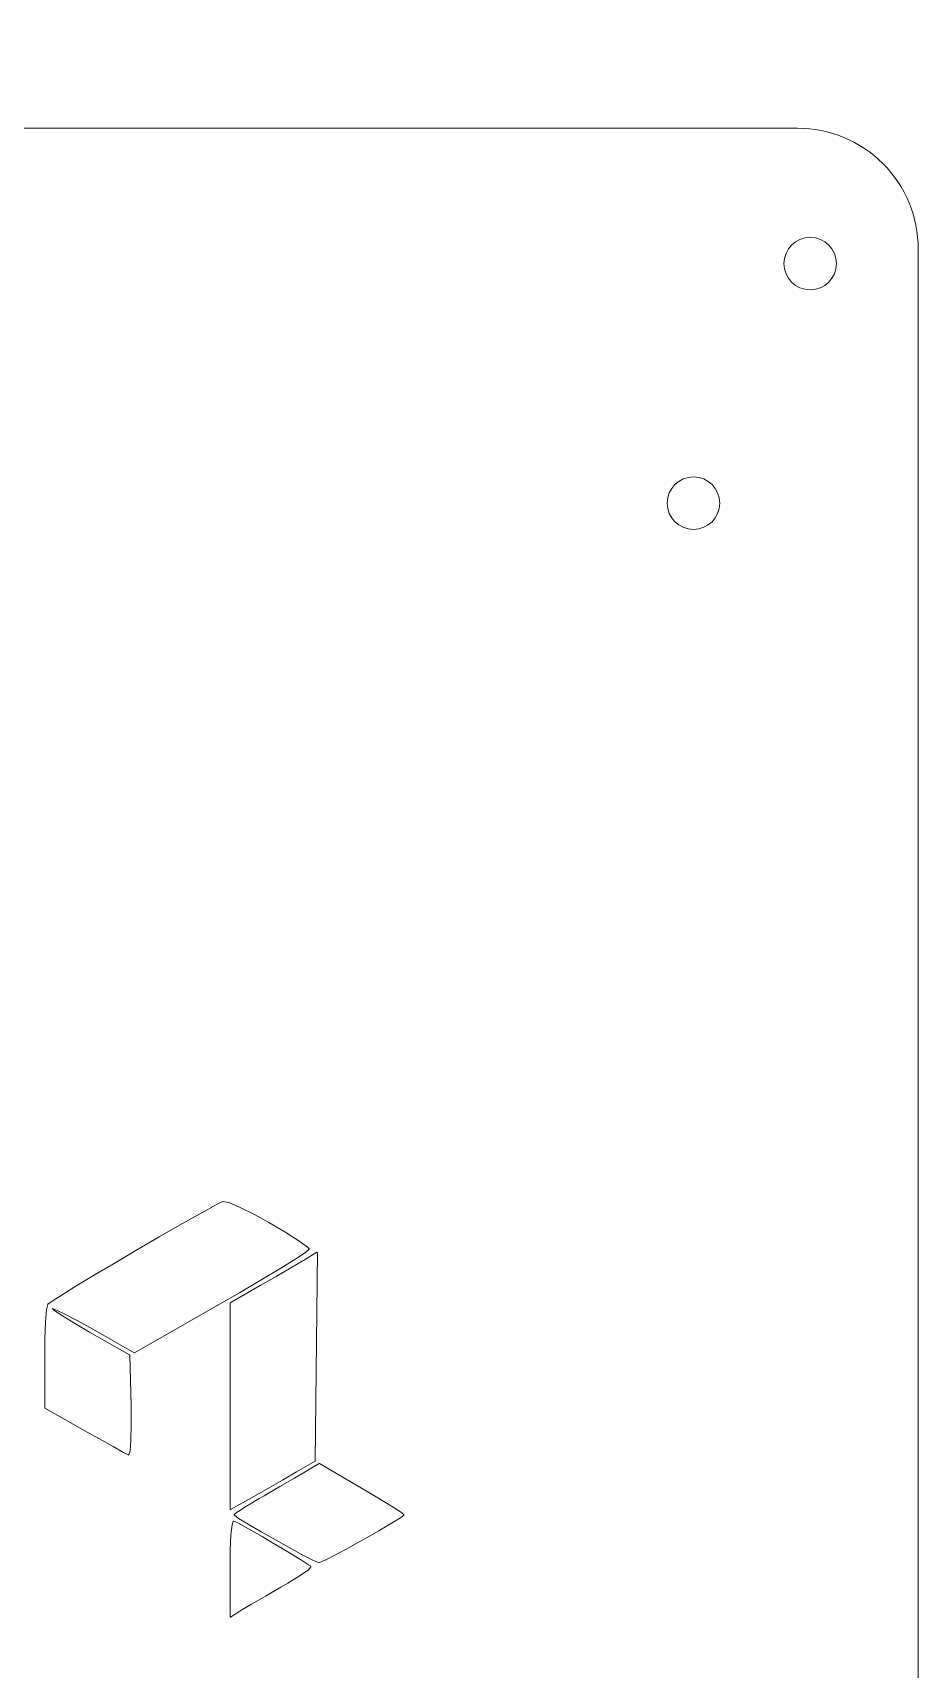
# Model space of a CAD drawing. Header units: millimetres. Extents: x -5 to 795, y -5 to 389.
# Drawn here: x 158.8 to 210.1, y 89.9 to 184.8 of the extents above; entities that cross this region are included whole.
import ezdxf

# ---------------------------------------------------------------- set-up
doc = ezdxf.new("R2010")
doc.units = ezdxf.units.MM
doc.header["$MEASUREMENT"] = 0
doc.layers.add('Cutting lines', color=5, linetype='Continuous', lineweight=0)
doc.layers.add('Line engraving', color=1, linetype='Continuous', lineweight=0)

msp = doc.modelspace()

# ---------------------------------------------------------------- linework, layer by layer
at = {"layer": 'Cutting lines', "lineweight": 0}
msp.add_lwpolyline([(34.132, 213.646, -0.414191), (43.434, 217.032), (123.002, 179.937, 0.109498), (125.96, 179.281), (203.093, 179.281, -0.414214), (210.093, 172.281), (210.093, 37.951, -0.414214), (203.093, 30.951), (201.035, 30.951), (165.334, 30.951), (95.455, 30.951), (59.546, 30.952), (56.006, 30.952, -0.414214), (49.006, 37.952), (49.006, 126.74, 0.291482), (44.964, 133.084), (11.554, 148.662, -0.414222), (8.168, 157.965)], format="xyb", close=True, dxfattribs=at)
for centre in [(203.829, 171.43), (197.063, 157.539)]:
    msp.add_circle(centre, 1.52, dxfattribs=at)
at = {"layer": 'Line engraving', "linetype": 'Continuous'}
for p, q in [((169.124, 116.7), (169.653, 116.977)), ((169.653, 116.978), (169.784, 117.037)), ((169.653, 116.977), (169.653, 116.978)), ((169.653, 116.978), (169.653, 116.978)), ((169.784, 117.037), (169.788, 117.038)), ((169.788, 117.038), (169.788, 117.039)), ((169.788, 117.039), (169.792, 117.039)), ((169.792, 117.039), (169.792, 117.039)), ((169.792, 117.039), (169.797, 117.039)), ((169.797, 117.039), (169.797, 117.039)), ((169.797, 117.039), (170.118, 116.972)), ((170.118, 116.972), (170.122, 116.972)), ((170.122, 116.972), (170.122, 116.971)), ((170.122, 116.971), (170.757, 116.704)), ((167.275, 115.66), (168.307, 116.246)), ((168.307, 116.246), (169.124, 116.699)), ((168.307, 116.246), (168.307, 116.246)), ((168.307, 116.246), (168.307, 116.246)), ((169.124, 116.699), (169.124, 116.7)), ((169.124, 116.7), (169.124, 116.7)), ((170.757, 116.704), (170.757, 116.704)), ((170.757, 116.704), (170.757, 116.704)), ((170.757, 116.704), (171.612, 116.28)), ((171.612, 116.28), (171.612, 116.279)), ((171.612, 116.279), (171.612, 116.279)), ((171.612, 116.279), (172.441, 115.824)), ((172.441, 115.824), (172.441, 115.823)), ((172.441, 115.823), (172.441, 115.823)), ((172.441, 115.823), (173.372, 115.275)), ((164.841, 114.25), (166.098, 114.98)), ((166.098, 114.98), (167.275, 115.66)), ((166.098, 114.98), (166.098, 114.98)), ((166.098, 114.98), (166.098, 114.98)), ((167.275, 115.66), (167.275, 115.66)), ((167.275, 115.66), (167.275, 115.66)), ((173.372, 115.275), (173.372, 115.275)), ((173.372, 115.275), (173.372, 115.275)), ((173.372, 115.275), (174.125, 114.798)), ((163.585, 113.508), (164.841, 114.25)), ((164.841, 114.25), (164.841, 114.25)), ((164.841, 114.25), (164.841, 114.25)), ((174.574, 114.084), (174.015, 113.714)), ((174.125, 114.798), (174.13, 114.798)), ((174.13, 114.798), (174.13, 114.798)), ((174.13, 114.798), (174.62, 114.448)), ((174.455, 113.624), (175.234, 114.092)), ((174.773, 114.256), (174.574, 114.085)), ((174.574, 114.085), (174.574, 114.085)), ((174.574, 114.085), (174.574, 114.084)), ((174.62, 114.448), (174.625, 114.446)), ((174.625, 114.446), (174.625, 114.446)), ((174.625, 114.446), (174.777, 114.286)), ((174.777, 114.258), (174.773, 114.256)), ((174.777, 114.286), (174.777, 114.284)), ((174.777, 114.284), (174.777, 114.283)), ((174.777, 114.283), (174.777, 114.281)), ((174.777, 114.281), (174.781, 114.281)), ((174.781, 114.264), (174.777, 114.261)), ((174.777, 114.261), (174.777, 114.261)), ((174.777, 114.261), (174.777, 114.259)), ((174.777, 114.259), (174.777, 114.258)), ((174.781, 114.281), (174.781, 114.278)), ((174.781, 114.278), (174.781, 114.276)), ((174.781, 114.276), (174.781, 114.275)), ((174.781, 114.275), (174.781, 114.273)), ((174.781, 114.273), (174.781, 114.271)), ((174.781, 114.271), (174.781, 114.269)), ((174.781, 114.269), (174.781, 114.267)), ((174.781, 114.267), (174.781, 114.266)), ((174.781, 114.266), (174.781, 114.264)), ((175.268, 114.074), (175.141, 102.001)), ((175.234, 114.092), (175.238, 114.094)), ((175.234, 114.092), (175.234, 114.092)), ((175.234, 114.092), (175.234, 114.092)), ((175.238, 114.094), (175.243, 114.095)), ((175.243, 114.095), (175.243, 114.095)), ((175.243, 114.095), (175.243, 114.095)), ((175.243, 114.095), (175.247, 114.095)), ((175.247, 114.095), (175.251, 114.095)), ((175.251, 114.095), (175.251, 114.095)), ((175.251, 114.095), (175.251, 114.095)), ((175.251, 114.095), (175.255, 114.094)), ((175.255, 114.094), (175.255, 114.093)), ((175.255, 114.093), (175.255, 114.092)), ((175.255, 114.092), (175.255, 114.092)), ((175.255, 114.092), (175.259, 114.09)), ((175.259, 114.09), (175.264, 114.088)), ((175.264, 114.088), (175.264, 114.088)), ((175.264, 114.088), (175.264, 114.088)), ((175.264, 114.088), (175.264, 114.085)), ((175.264, 114.085), (175.268, 114.082)), ((175.268, 114.082), (175.268, 114.081)), ((175.268, 114.081), (175.268, 114.081)), ((175.268, 114.081), (175.268, 114.078)), ((175.268, 114.078), (175.268, 114.074)), ((175.268, 114.074), (175.268, 114.074)), ((175.268, 114.074), (175.268, 114.074)), ((162.387, 112.798), (163.585, 113.508)), ((163.585, 113.508), (163.585, 113.508)), ((163.585, 113.508), (163.585, 113.508)), ((173.152, 113.177), (172.043, 112.512)), ((172.864, 112.692), (173.728, 113.196)), ((174.015, 113.713), (173.152, 113.178)), ((173.152, 113.178), (173.152, 113.178)), ((173.152, 113.178), (173.152, 113.177)), ((173.728, 113.196), (174.371, 113.575)), ((173.728, 113.196), (173.728, 113.196)), ((174.015, 113.714), (174.015, 113.714)), ((174.015, 113.714), (174.015, 113.713)), ((174.371, 113.575), (174.455, 113.624)), ((174.371, 113.575), (174.371, 113.575)), ((174.455, 113.624), (174.455, 113.624)), ((160.466, 111.634), (161.325, 112.16)), ((161.325, 112.16), (162.387, 112.798)), ((161.325, 112.16), (161.325, 112.16)), ((161.325, 112.16), (161.325, 112.16)), ((162.387, 112.798), (162.387, 112.798)), ((162.387, 112.798), (162.387, 112.798)), ((170.211, 111.161), (171.942, 112.158)), ((172.043, 112.512), (170.744, 111.75)), ((171.942, 112.158), (172.864, 112.692)), ((171.942, 112.158), (171.942, 112.158)), ((172.043, 112.512), (172.043, 112.512)), ((172.043, 112.512), (172.043, 112.512)), ((159.569, 110.752), (159.637, 111.074)), ((159.637, 111.078), (159.641, 111.081)), ((159.637, 111.075), (159.637, 111.078)), ((159.637, 111.074), (159.637, 111.075)), ((159.637, 111.075), (159.637, 111.075)), ((159.641, 111.084), (159.645, 111.087)), ((159.641, 111.082), (159.641, 111.084)), ((159.641, 111.081), (159.641, 111.082)), ((159.641, 111.082), (159.641, 111.082)), ((159.645, 111.087), (159.882, 111.262)), ((159.645, 111.087), (159.645, 111.087)), ((159.645, 111.087), (159.645, 111.087)), ((159.882, 111.263), (160.466, 111.634)), ((159.882, 111.262), (159.882, 111.263)), ((159.882, 111.263), (159.882, 111.263)), ((160.466, 111.634), (160.466, 111.634)), ((160.466, 111.634), (160.466, 111.634)), ((169.72, 111.159), (164.668, 108.269)), ((170.744, 111.75), (169.72, 111.159)), ((169.72, 111.159), (169.72, 111.159)), ((169.72, 111.159), (169.72, 111.159)), ((170.203, 111.152), (170.207, 111.156)), ((170.203, 111.15), (170.203, 111.152)), ((170.203, 111.146), (170.203, 111.15)), ((170.203, 111.15), (170.203, 111.15)), ((170.203, 111.15), (170.203, 111.15)), ((170.203, 111.143), (170.203, 111.146)), ((170.203, 99.186), (170.203, 111.143)), ((170.207, 111.157), (170.211, 111.16)), ((170.207, 111.156), (170.207, 111.157)), ((170.207, 111.156), (170.207, 111.156)), ((170.211, 111.16), (170.211, 111.161)), ((170.744, 111.75), (170.744, 111.75)), ((170.744, 111.75), (170.744, 111.75)), ((159.51, 110.05), (159.569, 110.749)), ((159.569, 110.751), (159.569, 110.752)), ((159.569, 110.749), (159.569, 110.751)), ((160.013, 110.797), (159.899, 110.831)), ((159.899, 110.831), (159.992, 110.743)), ((159.992, 110.743), (160.483, 110.414)), ((160.551, 110.544), (160.013, 110.797)), ((160.483, 110.414), (161.232, 109.952)), ((161.334, 110.134), (160.551, 110.544)), ((162.277, 109.611), (161.334, 110.134)), ((159.472, 109.078), (159.51, 110.049)), ((159.51, 110.049), (159.51, 110.05)), ((159.51, 110.049), (159.51, 110.049)), ((161.232, 109.952), (162.061, 109.468)), ((162.061, 109.468), (164.38, 108.138)), ((164.647, 108.269), (162.277, 109.611)), ((159.455, 107.94), (159.472, 109.078)), ((159.472, 109.078), (159.472, 109.078)), ((159.472, 109.078), (159.472, 109.078)), ((164.651, 108.268), (164.647, 108.269)), ((164.655, 108.267), (164.651, 108.268)), ((164.66, 108.267), (164.655, 108.267)), ((164.655, 108.267), (164.655, 108.267)), ((164.655, 108.267), (164.655, 108.267)), ((164.664, 108.268), (164.66, 108.267)), ((164.66, 108.267), (164.66, 108.267)), ((164.66, 108.267), (164.66, 108.267)), ((164.66, 108.267), (164.66, 108.267)), ((164.668, 108.269), (164.664, 108.268)), ((159.455, 107.939), (159.455, 107.94)), ((159.455, 107.94), (159.455, 107.94)), ((159.455, 105.073), (159.455, 107.939)), ((164.38, 108.138), (164.384, 108.136)), ((164.384, 108.136), (164.384, 108.133)), ((164.384, 108.133), (164.384, 108.133)), ((164.384, 108.133), (164.389, 108.133)), ((164.389, 108.133), (164.389, 108.13)), ((164.389, 108.13), (164.389, 108.127)), ((164.389, 108.127), (164.389, 108.127)), ((164.389, 108.127), (164.389, 108.127)), ((164.389, 108.127), (164.393, 108.123)), ((164.393, 108.123), (164.393, 108.12)), ((164.393, 108.12), (164.461, 105.201)), ((159.455, 105.069), (159.455, 105.073)), ((159.455, 105.073), (159.455, 105.073)), ((159.455, 105.073), (159.455, 105.073)), ((159.455, 105.066), (159.455, 105.069)), ((159.455, 105.063), (159.455, 105.066)), ((159.455, 105.066), (159.455, 105.066)), ((159.455, 105.066), (159.455, 105.066)), ((159.459, 105.06), (159.455, 105.063)), ((159.459, 105.058), (159.459, 105.06)), ((159.459, 105.06), (159.459, 105.06)), ((159.459, 105.06), (159.459, 105.06)), ((159.463, 105.055), (159.459, 105.058)), ((161.778, 103.741), (159.463, 105.055)), ((159.463, 105.055), (159.463, 105.055)), ((159.463, 105.055), (159.463, 105.055)), ((164.461, 105.201), (164.461, 105.201)), ((164.461, 105.201), (164.461, 105.201)), ((164.461, 105.201), (164.469, 104.093)), ((162.59, 103.284), (161.778, 103.741)), ((161.778, 103.741), (161.778, 103.741)), ((161.778, 103.741), (161.778, 103.741)), ((164.469, 104.092), (164.448, 103.191)), ((164.469, 104.093), (164.469, 104.093)), ((164.469, 104.093), (164.469, 104.092)), ((163.415, 102.82), (162.59, 103.284)), ((162.59, 103.284), (162.59, 103.284)), ((162.59, 103.284), (162.59, 103.284)), ((163.42, 102.82), (163.415, 102.82)), ((163.415, 102.82), (163.415, 102.82)), ((164.016, 102.49), (163.42, 102.82)), ((164.401, 102.58), (164.329, 102.356)), ((164.448, 103.191), (164.401, 102.584)), ((164.401, 102.584), (164.401, 102.582)), ((164.401, 102.582), (164.401, 102.58)), ((164.448, 103.191), (164.448, 103.191)), ((164.448, 103.191), (164.448, 103.191)), ((164.296, 102.345), (164.016, 102.49)), ((164.016, 102.49), (164.016, 102.49)), ((164.016, 102.49), (164.016, 102.49)), ((164.3, 102.344), (164.296, 102.345)), ((164.3, 102.343), (164.3, 102.344)), ((164.308, 102.342), (164.3, 102.343)), ((164.308, 102.342), (164.308, 102.342)), ((164.313, 102.342), (164.308, 102.342)), ((164.308, 102.342), (164.308, 102.342)), ((164.317, 102.342), (164.313, 102.342)), ((164.321, 102.344), (164.317, 102.343)), ((164.317, 102.343), (164.317, 102.342)), ((164.317, 102.342), (164.317, 102.342)), ((164.317, 102.342), (164.317, 102.342)), ((164.325, 102.347), (164.321, 102.345)), ((164.321, 102.345), (164.321, 102.345)), ((164.321, 102.345), (164.321, 102.344)), ((164.329, 102.349), (164.325, 102.349)), ((164.325, 102.349), (164.325, 102.347)), ((164.329, 102.356), (164.329, 102.356)), ((164.329, 102.356), (164.329, 102.355)), ((164.329, 102.355), (164.329, 102.352)), ((164.329, 102.352), (164.329, 102.35)), ((164.329, 102.35), (164.329, 102.349)), ((175.128, 101.983), (174.053, 101.357)), ((174.642, 101.41), (175.365, 101.844)), ((175.132, 101.985), (175.128, 101.983)), ((175.137, 101.988), (175.132, 101.988)), ((175.132, 101.988), (175.132, 101.985)), ((175.141, 101.998), (175.137, 101.994)), ((175.137, 101.994), (175.137, 101.994)), ((175.137, 101.994), (175.137, 101.994)), ((175.137, 101.994), (175.137, 101.991)), ((175.137, 101.991), (175.137, 101.988)), ((175.137, 101.988), (175.137, 101.988)), ((175.141, 102.001), (175.141, 101.998)), ((175.365, 101.845), (175.369, 101.846)), ((175.365, 101.844), (175.365, 101.845)), ((175.365, 101.845), (175.365, 101.845)), ((175.369, 101.846), (175.374, 101.847)), ((175.374, 101.847), (175.374, 101.847)), ((175.374, 101.847), (175.374, 101.847)), ((175.374, 101.847), (175.378, 101.847)), ((175.378, 101.847), (175.382, 101.847)), ((175.382, 101.847), (175.382, 101.847)), ((175.382, 101.847), (175.382, 101.847)), ((175.382, 101.847), (175.382, 101.846)), ((175.382, 101.846), (175.386, 101.845)), ((175.386, 101.845), (175.386, 101.845)), ((175.386, 101.845), (175.386, 101.845)), ((175.386, 101.845), (177.828, 100.417)), ((173.237, 100.883), (172.259, 100.322)), ((173.093, 100.505), (173.939, 100.997)), ((174.053, 101.357), (173.237, 100.883)), ((173.237, 100.883), (173.237, 100.883)), ((173.237, 100.883), (173.237, 100.883)), ((173.939, 100.997), (174.557, 101.36)), ((174.053, 101.357), (174.053, 101.357)), ((174.053, 101.357), (174.053, 101.357)), ((174.557, 101.36), (174.642, 101.41)), ((171.608, 99.949), (170.232, 99.168)), ((171.155, 99.366), (171.887, 99.807)), ((172.259, 100.322), (171.608, 99.949)), ((171.608, 99.949), (171.608, 99.949)), ((171.608, 99.949), (171.608, 99.949)), ((171.887, 99.807), (172.183, 99.978)), ((171.887, 99.807), (171.887, 99.807)), ((171.887, 99.807), (171.887, 99.807)), ((172.183, 99.978), (173.093, 100.505)), ((172.183, 99.978), (172.183, 99.978)), ((172.183, 99.978), (172.183, 99.978)), ((172.259, 100.322), (172.259, 100.322)), ((172.259, 100.322), (172.259, 100.322)), ((173.093, 100.505), (173.093, 100.505)), ((177.828, 100.417), (177.828, 100.417)), ((177.828, 100.417), (177.828, 100.417)), ((177.828, 100.417), (178.776, 99.854)), ((178.776, 99.854), (178.776, 99.854)), ((178.776, 99.854), (178.776, 99.853)), ((178.776, 99.853), (179.554, 99.377)), ((170.203, 99.183), (170.203, 99.186)), ((170.203, 99.18), (170.203, 99.183)), ((170.203, 99.179), (170.203, 99.18)), ((170.203, 99.176), (170.203, 99.179)), ((170.203, 99.179), (170.203, 99.179)), ((170.207, 99.173), (170.203, 99.176)), ((170.207, 99.17), (170.207, 99.173)), ((170.207, 99.173), (170.207, 99.173)), ((170.207, 99.173), (170.207, 99.173)), ((170.211, 99.168), (170.207, 99.17)), ((170.215, 99.167), (170.211, 99.168)), ((170.211, 99.168), (170.211, 99.168)), ((170.211, 99.168), (170.211, 99.168)), ((170.22, 99.166), (170.215, 99.167)), ((170.224, 99.166), (170.22, 99.166)), ((170.22, 99.166), (170.22, 99.166)), ((170.22, 99.166), (170.22, 99.166)), ((170.228, 99.167), (170.224, 99.166)), ((170.224, 99.166), (170.224, 99.166)), ((170.224, 99.166), (170.224, 99.166)), ((170.224, 99.166), (170.224, 99.166)), ((170.232, 99.168), (170.228, 99.167)), ((170.44, 98.872), (170.444, 98.875)), ((170.44, 98.87), (170.44, 98.872)), ((170.44, 98.872), (170.44, 98.872)), ((170.44, 98.868), (170.44, 98.87)), ((170.44, 98.865), (170.44, 98.868)), ((170.44, 98.864), (170.44, 98.865)), ((170.44, 98.863), (170.44, 98.864)), ((170.44, 98.861), (170.44, 98.863)), ((170.44, 98.858), (170.44, 98.861)), ((170.444, 98.849), (170.44, 98.858)), ((170.444, 98.881), (170.448, 98.883)), ((170.444, 98.879), (170.444, 98.881)), ((170.444, 98.878), (170.444, 98.879)), ((170.444, 98.877), (170.444, 98.878)), ((170.444, 98.875), (170.444, 98.877)), ((170.448, 98.848), (170.444, 98.849)), ((170.448, 98.883), (170.639, 99.037)), ((170.448, 98.846), (170.448, 98.848)), ((170.448, 98.844), (170.448, 98.846)), ((170.448, 98.843), (170.448, 98.844)), ((170.452, 98.842), (170.448, 98.843)), ((170.452, 98.841), (170.452, 98.842)), ((170.694, 98.661), (170.452, 98.841)), ((170.639, 99.037), (170.643, 99.038)), ((170.639, 99.037), (170.639, 99.037)), ((170.643, 99.038), (171.155, 99.366)), ((171.155, 99.366), (171.155, 99.366)), ((171.155, 99.366), (171.155, 99.366)), ((179.554, 99.377), (179.554, 99.377)), ((179.554, 99.377), (179.554, 99.377)), ((179.554, 99.377), (180.075, 99.039)), ((180.075, 99.039), (180.075, 99.038)), ((180.075, 99.038), (180.079, 99.037)), ((180.265, 98.855), (180.075, 98.7)), ((180.079, 99.037), (180.265, 98.888)), ((180.265, 98.888), (180.265, 98.888)), ((180.265, 98.888), (180.27, 98.887)), ((180.27, 98.855), (180.265, 98.855)), ((180.265, 98.855), (180.265, 98.855)), ((180.27, 98.887), (180.27, 98.885)), ((180.27, 98.885), (180.274, 98.883)), ((180.274, 98.861), (180.27, 98.858)), ((180.27, 98.858), (180.27, 98.855)), ((180.274, 98.883), (180.274, 98.882)), ((180.274, 98.882), (180.274, 98.882)), ((180.274, 98.882), (180.274, 98.879)), ((180.274, 98.879), (180.274, 98.876)), ((180.274, 98.876), (180.274, 98.875)), ((180.274, 98.875), (180.274, 98.874)), ((180.274, 98.874), (180.274, 98.872)), ((180.274, 98.872), (180.274, 98.868)), ((180.274, 98.868), (180.274, 98.868)), ((180.274, 98.868), (180.274, 98.867)), ((180.274, 98.867), (180.274, 98.864)), ((180.274, 98.864), (180.274, 98.861)), ((180.274, 98.861), (180.274, 98.861)), ((180.274, 98.861), (180.274, 98.861)), ((170.254, 97.7), (170.313, 98.288)), ((170.313, 98.292), (170.381, 98.492)), ((170.313, 98.29), (170.313, 98.292)), ((170.313, 98.288), (170.313, 98.29)), ((170.381, 98.492), (170.385, 98.494)), ((170.385, 98.498), (170.389, 98.5)), ((170.385, 98.497), (170.385, 98.498)), ((170.385, 98.498), (170.385, 98.498)), ((170.385, 98.494), (170.385, 98.497)), ((170.389, 98.503), (170.393, 98.504)), ((170.389, 98.5), (170.389, 98.503)), ((170.389, 98.503), (170.389, 98.503)), ((170.389, 98.503), (170.389, 98.503)), ((170.393, 98.504), (170.397, 98.505)), ((170.397, 98.505), (170.397, 98.506)), ((170.397, 98.506), (170.402, 98.506)), ((170.397, 98.505), (170.397, 98.505)), ((170.402, 98.506), (170.402, 98.506)), ((170.402, 98.506), (170.402, 98.506)), ((170.402, 98.506), (170.406, 98.506)), ((170.406, 98.506), (170.406, 98.505)), ((170.406, 98.505), (170.41, 98.504)), ((170.41, 98.504), (170.681, 98.381)), ((170.681, 98.381), (170.681, 98.381)), ((170.681, 98.381), (170.681, 98.38)), ((170.681, 98.38), (171.261, 98.063)), ((170.698, 98.66), (170.694, 98.661)), ((170.694, 98.661), (170.694, 98.661)), ((171.244, 98.321), (170.698, 98.66)), ((171.248, 98.321), (171.244, 98.321)), ((172.001, 97.878), (171.248, 98.321)), ((171.248, 98.321), (171.248, 98.321)), ((171.261, 98.063), (171.261, 98.063)), ((171.261, 98.063), (171.265, 98.063)), ((171.265, 98.063), (172.06, 97.606)), ((172.864, 97.388), (172.001, 97.878)), ((172.001, 97.878), (172.001, 97.878)), ((172.001, 97.878), (172.001, 97.878)), ((178.822, 97.941), (177.968, 97.454)), ((179.554, 98.375), (178.822, 97.941)), ((178.822, 97.941), (178.822, 97.941)), ((178.822, 97.941), (178.822, 97.941)), ((180.071, 98.698), (179.554, 98.376)), ((179.554, 98.376), (179.554, 98.375)), ((179.554, 98.375), (179.554, 98.375)), ((180.075, 98.7), (180.071, 98.699)), ((180.071, 98.699), (180.071, 98.698)), ((170.203, 95.731), (170.215, 96.816)), ((170.215, 96.817), (170.254, 97.699)), ((170.215, 96.816), (170.215, 96.817)), ((170.215, 96.816), (170.215, 96.816)), ((170.254, 97.699), (170.254, 97.7)), ((170.254, 97.699), (170.254, 97.699)), ((172.06, 97.606), (172.06, 97.606)), ((172.06, 97.606), (172.06, 97.606)), ((172.06, 97.606), (172.67, 97.25)), ((172.67, 97.25), (172.67, 97.249)), ((172.67, 97.249), (172.67, 97.249)), ((172.67, 97.249), (173.554, 96.718)), ((173.732, 96.909), (172.864, 97.388)), ((172.864, 97.388), (172.864, 97.388)), ((172.864, 97.388), (172.864, 97.388)), ((174.502, 96.496), (173.732, 96.909)), ((173.732, 96.909), (173.732, 96.909)), ((173.732, 96.909), (173.732, 96.909)), ((177.096, 96.969), (176.305, 96.544)), ((177.968, 97.454), (177.096, 96.969)), ((177.096, 96.969), (177.096, 96.969)), ((177.096, 96.969), (177.096, 96.969)), ((177.968, 97.454), (177.968, 97.454)), ((177.968, 97.454), (177.968, 97.454)), ((173.554, 96.718), (173.554, 96.718)), ((173.554, 96.718), (173.554, 96.717)), ((173.554, 96.717), (174.278, 96.272)), ((174.278, 96.272), (174.278, 96.272)), ((174.278, 96.272), (174.282, 96.272)), ((174.282, 96.272), (174.747, 95.972)), ((175.073, 96.207), (174.502, 96.496)), ((174.502, 96.496), (174.502, 96.496)), ((174.502, 96.496), (174.502, 96.496)), ((174.747, 95.972), (174.752, 95.971)), ((174.752, 95.971), (174.752, 95.971)), ((174.752, 95.971), (174.874, 95.88)), ((174.874, 95.88), (174.879, 95.878)), ((174.879, 95.878), (174.879, 95.876)), ((174.879, 95.876), (174.879, 95.876)), ((174.879, 95.876), (174.879, 95.874)), ((174.879, 95.874), (174.883, 95.872)), ((174.883, 95.872), (174.883, 95.87)), ((174.883, 95.87), (174.883, 95.869)), ((174.883, 95.869), (174.883, 95.868)), ((174.883, 95.868), (174.883, 95.865)), ((174.883, 95.865), (174.883, 95.863)), ((174.883, 95.863), (174.883, 95.862)), ((174.883, 95.862), (174.883, 95.86)), ((174.883, 95.86), (174.883, 95.858)), ((175.077, 96.206), (175.073, 96.207)), ((175.073, 96.207), (175.073, 96.207)), ((175.348, 96.097), (175.077, 96.206)), ((175.353, 96.096), (175.348, 96.097)), ((175.357, 96.096), (175.353, 96.096)), ((175.353, 96.096), (175.353, 96.096)), ((175.361, 96.096), (175.357, 96.096)), ((175.357, 96.096), (175.357, 96.095)), ((175.357, 96.095), (175.357, 96.096)), ((175.374, 96.097), (175.361, 96.096)), ((175.378, 96.098), (175.374, 96.097)), ((175.382, 96.099), (175.378, 96.098)), ((175.7, 96.234), (175.382, 96.099)), ((175.704, 96.235), (175.7, 96.235)), ((175.7, 96.235), (175.7, 96.234)), ((176.305, 96.544), (175.704, 96.235)), ((176.305, 96.544), (176.305, 96.544)), ((176.305, 96.544), (176.305, 96.544)), ((170.203, 92.957), (170.203, 95.731)), ((170.203, 95.731), (170.203, 95.731)), ((170.203, 95.731), (170.203, 95.731)), ((174.269, 95.342), (173.554, 94.897)), ((174.739, 95.678), (174.269, 95.342)), ((174.269, 95.342), (174.269, 95.342)), ((174.269, 95.342), (174.269, 95.342)), ((174.743, 95.68), (174.739, 95.678)), ((174.879, 95.849), (174.743, 95.682)), ((174.743, 95.682), (174.743, 95.68)), ((174.883, 95.853), (174.879, 95.851)), ((174.879, 95.851), (174.879, 95.849)), ((174.883, 95.858), (174.883, 95.856)), ((174.883, 95.856), (174.883, 95.854)), ((174.883, 95.854), (174.883, 95.853)), ((172.251, 94.153), (171.451, 93.689)), ((173.152, 94.668), (172.251, 94.153)), ((173.55, 94.897), (173.152, 94.668)), ((173.152, 94.668), (173.152, 94.668)), ((173.152, 94.668), (173.152, 94.668)), ((173.554, 94.897), (173.55, 94.897)), ((173.55, 94.897), (173.55, 94.897)), ((170.77, 93.282), (170.232, 92.939)), ((170.884, 93.354), (170.77, 93.282)), ((171.451, 93.689), (170.884, 93.354)), ((170.203, 92.956), (170.203, 92.957)), ((170.203, 92.952), (170.203, 92.956)), ((170.203, 92.956), (170.203, 92.956)), ((170.203, 92.95), (170.203, 92.952)), ((170.203, 92.949), (170.203, 92.95)), ((170.203, 92.946), (170.203, 92.949)), ((170.203, 92.949), (170.203, 92.949)), ((170.207, 92.943), (170.203, 92.946)), ((170.207, 92.942), (170.207, 92.943)), ((170.207, 92.943), (170.207, 92.943)), ((170.207, 92.94), (170.207, 92.942)), ((170.211, 92.938), (170.207, 92.94)), ((170.215, 92.937), (170.211, 92.938)), ((170.211, 92.938), (170.211, 92.938)), ((170.211, 92.938), (170.211, 92.938)), ((170.22, 92.936), (170.215, 92.937)), ((170.22, 92.936), (170.22, 92.936)), ((170.224, 92.936), (170.22, 92.936)), ((170.22, 92.936), (170.22, 92.936)), ((170.228, 92.936), (170.224, 92.936)), ((170.224, 92.936), (170.224, 92.936)), ((170.232, 92.938), (170.228, 92.937)), ((170.228, 92.937), (170.228, 92.936)), ((170.228, 92.936), (170.228, 92.936)), ((170.232, 92.939), (170.232, 92.939)), ((170.232, 92.939), (170.232, 92.938))]:
    msp.add_line(p, q, dxfattribs=at)

doc.saveas('drawing.dxf')
